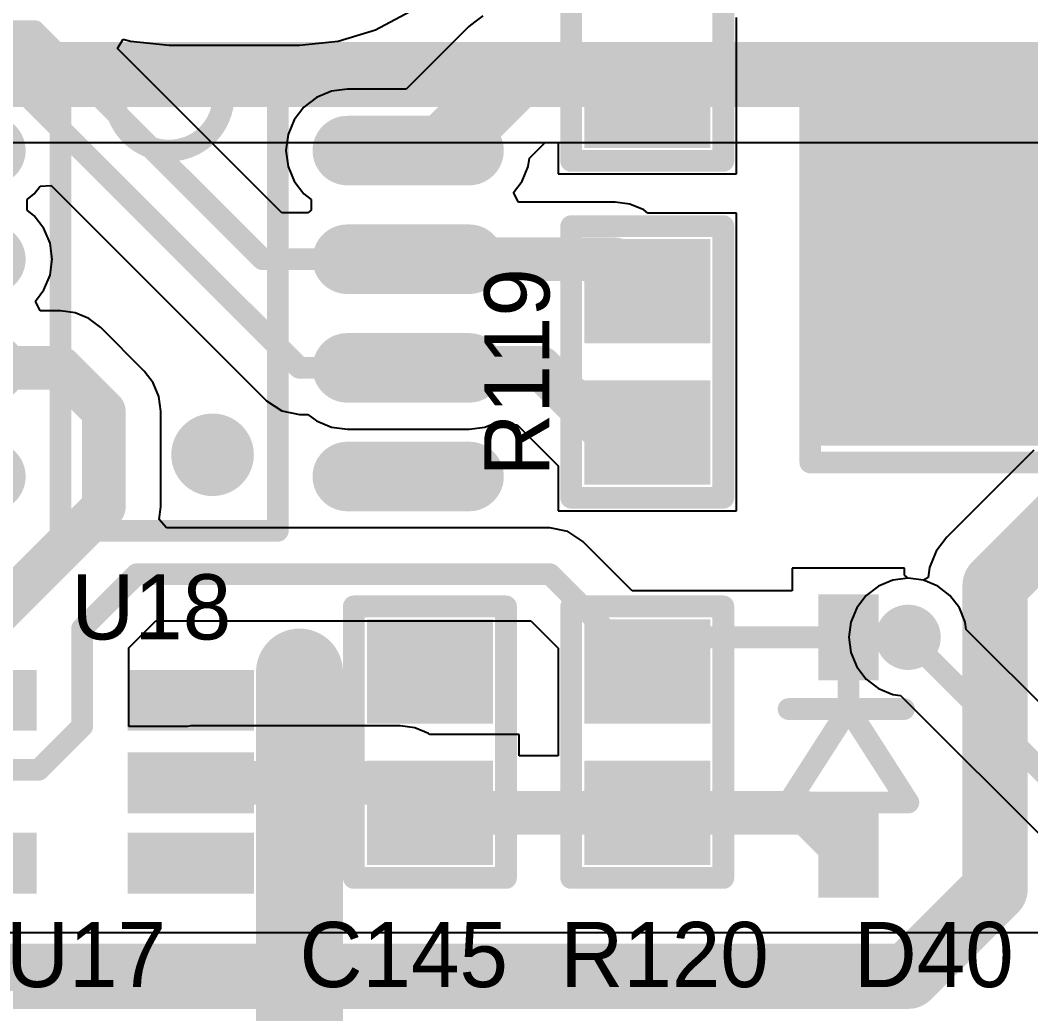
# Model space of a CAD drawing. Extents: x 1012 to 1122, y 1012 to 1122.
# Drawn here: x 1021.88 to 1033.69, y 1091.25 to 1102.87 of the extents above; entities that cross this region are included whole.
import ezdxf

# ---------------------------------------------------------------- set-up
doc = ezdxf.new("R2010")
doc.units = 0
doc.layers.get('0').update_dxf_attribs({"linetype": 'CONTINUOUS'})
for name, color, linetype in [('BOTTOMLAYER', 5, 'CONTINUOUS'), ('BOTTOMSOLDER', 6, 'CONTINUOUS'), ('MULTILAYER', 9, 'CONTINUOUS'), ('TOPLAYER', 1, 'CONTINUOUS'), ('TOPOVERLAY', 2, 'CONTINUOUS'), ('TOPPASTE', 8, 'CONTINUOUS'), ('TOPSOLDER', 216, 'CONTINUOUS')]:
    doc.layers.add(name, color=color, linetype=linetype)

# ---------------------------------------------------------------- blocks, each defined once
blk = doc.blocks.new('CC0603_9')
at = {"layer": 'TOPLAYER'}
for points in [[(-0.508, -0.635), (0.508, -0.635), (-0.508, 0.635), (0.508, 0.635)], [(1.143, -0.635), (2.159, -0.635), (1.143, 0.635), (2.159, 0.635)]]:
    blk.add_solid(points, dxfattribs=at)
at = {"layer": 'TOPOVERLAY', "const_width": 0.254}
for points in [[(-0.508, 0.889), (-0.762, 0.889)], [(-0.762, -0.889), (-0.762, 0.889)], [(2.413, 0.889), (-0.508, 0.889)], [(2.413, -0.889), (2.413, 0.889)], [(2.413, -0.889), (-0.762, -0.889)]]:
    blk.add_lwpolyline(points, dxfattribs=at)
at = {"layer": 'TOPOVERLAY', "const_width": 0.127}
for points in [[(-0.8255, 0.889, 1), (-0.6985, 0.889, 1)], [(-0.8255, 0.889, 1), (-0.6985, 0.889, 1)], [(-0.5715, 0.889, 1), (-0.4445, 0.889, 1)], [(-0.5715, 0.889, 1), (-0.4445, 0.889, 1)], [(2.3495, 0.889, 1), (2.4765, 0.889, 1)], [(2.3495, 0.889, 1), (2.4765, 0.889, 1)], [(-0.8255, -0.889, 1), (-0.6985, -0.889, 1)], [(-0.8255, -0.889, 1), (-0.6985, -0.889, 1)], [(2.3495, -0.889, 1), (2.4765, -0.889, 1)], [(2.3495, -0.889, 1), (2.4765, -0.889, 1)]]:
    blk.add_lwpolyline(points, format="xyb", close=True, dxfattribs=at)
at = {"layer": 'TOPPASTE'}
for points in [[(-0.508, -0.635), (0.508, -0.635), (-0.508, 0.635), (0.508, 0.635)], [(1.143, -0.635), (2.159, -0.635), (1.143, 0.635), (2.159, 0.635)]]:
    blk.add_solid(points, dxfattribs=at)
at = {"layer": 'TOPSOLDER'}
for points in [[(-0.6096, -0.7366), (0.6096, -0.7366), (-0.6096, 0.7366), (0.6096, 0.7366)], [(1.0414, -0.7366), (2.2606, -0.7366), (1.0414, 0.7366), (2.2606, 0.7366)]]:
    blk.add_solid(points, dxfattribs=at)
blk = doc.blocks.new('CD7343_33')
at = {"layer": 'TOPLAYER'}
for points in [[(-1.5, -2), (1.5, -2), (-1.5, 2), (1.5, 2)], [(4.088, -2), (7.088, -2), (4.088, 2), (7.088, 2)]]:
    blk.add_solid(points, dxfattribs=at)
at = {"layer": 'TOPOVERLAY', "const_width": 0.254}
for points in [[(-1.397, 2.3), (-1.905, 1.792)], [(1.651, 2.3), (-1.397, 2.3)], [(7.239, 2.3), (4.064, 2.3)], [(7.239, 2.3), (7.239, -2.3)], [(-1.905, 1.792), (-1.905, -1.792)], [(3.302, 1.27), (2.032, 0)], [(3.429, -1.397), (2.032, 0)], [(-1.397, -2.3), (-1.905, -1.792)], [(1.651, -2.3), (-1.397, -2.3)], [(7.239, -2.3), (4.064, -2.3)]]:
    blk.add_lwpolyline(points, dxfattribs=at)
at = {"layer": 'TOPOVERLAY', "const_width": 0.127}
for points in [[(-1.46, 2.3, 1), (-1.333, 2.3, 1)], [(-1.46, 2.3, 1), (-1.333, 2.3, 1)], [(1.587, 2.3, 1), (1.714, 2.3, 1)], [(4, 2.3, 1), (4.128, 2.3, 1)], [(7.176, 2.3, 1), (7.302, 2.3, 1)], [(7.176, 2.3, 1), (7.302, 2.3, 1)], [(-1.968, 1.792, 1), (-1.841, 1.792, 1)], [(-1.968, 1.792, 1), (-1.841, 1.792, 1)], [(3.239, 1.27, 1), (3.365, 1.27, 1)], [(1.968, 0, 1), (2.095, 0, 1)], [(1.968, 0, 1), (2.095, 0, 1)], [(3.365, -1.397, 1), (3.493, -1.397, 1)], [(-1.968, -1.792, 1), (-1.841, -1.792, 1)], [(-1.968, -1.792, 1), (-1.841, -1.792, 1)], [(-1.46, -2.3, 1), (-1.333, -2.3, 1)], [(-1.46, -2.3, 1), (-1.333, -2.3, 1)], [(1.587, -2.3, 1), (1.714, -2.3, 1)], [(4, -2.3, 1), (4.128, -2.3, 1)], [(7.176, -2.3, 1), (7.302, -2.3, 1)], [(7.176, -2.3, 1), (7.302, -2.3, 1)]]:
    blk.add_lwpolyline(points, format="xyb", close=True, dxfattribs=at)
at = {"layer": 'TOPPASTE'}
for points in [[(-1.5, -2), (1.5, -2), (-1.5, 2), (1.5, 2)], [(4.088, -2), (7.088, -2), (4.088, 2), (7.088, 2)]]:
    blk.add_solid(points, dxfattribs=at)
at = {"layer": 'TOPSOLDER'}
for points in [[(-1.602, -2.102), (1.602, -2.102), (-1.602, 2.102), (1.602, 2.102)], [(3.986, -2.102), (7.19, -2.102), (3.986, 2.102), (7.19, 2.102)]]:
    blk.add_solid(points, dxfattribs=at)
blk = doc.blocks.new('CC0603_95')
at = {"layer": 'TOPLAYER'}
for points in [[(-0.508, -0.635), (0.508, -0.635), (-0.508, 0.635), (0.508, 0.635)], [(1.143, -0.635), (2.159, -0.635), (1.143, 0.635), (2.159, 0.635)]]:
    blk.add_solid(points, dxfattribs=at)
at = {"layer": 'TOPOVERLAY', "const_width": 0.254}
for points in [[(-0.762, 0.889), (-0.762, -0.889)], [(-0.762, 0.889), (-0.508, 0.889)], [(-0.508, 0.889), (2.413, 0.889)], [(2.413, 0.889), (2.413, -0.889)], [(-0.762, -0.889), (2.413, -0.889)]]:
    blk.add_lwpolyline(points, dxfattribs=at)
at = {"layer": 'TOPOVERLAY', "const_width": 0.127}
for points in [[(-0.8255, 0.889, 1), (-0.6985, 0.889, 1)], [(-0.8255, 0.889, 1), (-0.6985, 0.889, 1)], [(-0.5715, 0.889, 1), (-0.4445, 0.889, 1)], [(-0.5715, 0.889, 1), (-0.4445, 0.889, 1)], [(2.3495, 0.889, 1), (2.4765, 0.889, 1)], [(2.3495, 0.889, 1), (2.4765, 0.889, 1)], [(-0.8255, -0.889, 1), (-0.6985, -0.889, 1)], [(-0.8255, -0.889, 1), (-0.6985, -0.889, 1)], [(2.3495, -0.889, 1), (2.4765, -0.889, 1)], [(2.3495, -0.889, 1), (2.4765, -0.889, 1)]]:
    blk.add_lwpolyline(points, format="xyb", close=True, dxfattribs=at)
at = {"layer": 'TOPPASTE'}
for points in [[(-0.508, -0.635), (0.508, -0.635), (-0.508, 0.635), (0.508, 0.635)], [(1.143, -0.635), (2.159, -0.635), (1.143, 0.635), (2.159, 0.635)]]:
    blk.add_solid(points, dxfattribs=at)
at = {"layer": 'TOPSOLDER'}
for points in [[(-0.6096, -0.7366), (0.6096, -0.7366), (-0.6096, 0.7366), (0.6096, 0.7366)], [(1.0414, -0.7366), (2.2606, -0.7366), (1.0414, 0.7366), (2.2606, 0.7366)]]:
    blk.add_solid(points, dxfattribs=at)
blk = doc.blocks.new('SOD323_104')
at = {"layer": 'TOPLAYER'}
for points in [[(-0.4, -0.25), (0.4, -0.25), (-0.4, 0.25), (0.4, 0.25)], [(2.14, 0.25), (2.14, -0.25), (2.94, 0.25), (2.94, -0.25)]]:
    blk.add_solid(points, dxfattribs=at)
at = {"layer": 'TOPOVERLAY', "const_width": 0.254}
for points in [[(0.61, 0.7), (0.61, -0.7)], [(0.61, 0.7), (1.702, 0)], [(1.702, 0.7), (1.702, -0.649)], [(1.702, 0), (0.61, -0.7)], [(1.702, 0), (2.007, 0)]]:
    blk.add_lwpolyline(points, dxfattribs=at)
at = {"layer": 'TOPOVERLAY', "const_width": 0.127}
for points in [[(0.546, 0.7, 1), (0.673, 0.7, 1)], [(0.546, 0.7, 1), (0.673, 0.7, 1)], [(1.638, 0.7, 1), (1.765, 0.7, 1)], [(1.638, 0, 1), (1.765, 0, 1)], [(1.638, 0, 1), (1.765, 0, 1)], [(1.638, 0, 1), (1.765, 0, 1)], [(1.943, 0, 1), (2.07, 0, 1)], [(0.546, -0.7, 1), (0.673, -0.7, 1)], [(0.546, -0.7, 1), (0.673, -0.7, 1)], [(1.638, -0.649, 1), (1.765, -0.649, 1)]]:
    blk.add_lwpolyline(points, format="xyb", close=True, dxfattribs=at)
at = {"layer": 'TOPPASTE'}
for points in [[(-0.4, -0.25), (0.4, -0.25), (-0.4, 0.25), (0.4, 0.25)], [(2.14, 0.25), (2.14, -0.25), (2.94, 0.25), (2.94, -0.25)]]:
    blk.add_solid(points, dxfattribs=at)
at = {"layer": 'TOPSOLDER'}
for points in [[(-0.502, -0.352), (0.502, -0.352), (-0.502, 0.352), (0.502, 0.352)], [(2.038, 0.352), (2.038, -0.352), (3.042, 0.352), (3.042, -0.352)]]:
    blk.add_solid(points, dxfattribs=at)
blk = doc.blocks.new('CC0603_217')
at = {"layer": 'TOPLAYER'}
for points in [[(-0.508, -0.635), (0.508, -0.635), (-0.508, 0.635), (0.508, 0.635)], [(1.143, -0.635), (2.159, -0.635), (1.143, 0.635), (2.159, 0.635)]]:
    blk.add_solid(points, dxfattribs=at)
at = {"layer": 'TOPOVERLAY', "const_width": 0.254}
for points in [[(-0.762, 0.889), (-0.762, -0.889)], [(-0.762, 0.889), (-0.508, 0.889)], [(-0.508, 0.889), (2.413, 0.889)], [(2.413, 0.889), (2.413, -0.889)], [(-0.762, -0.889), (2.413, -0.889)]]:
    blk.add_lwpolyline(points, dxfattribs=at)
at = {"layer": 'TOPOVERLAY', "const_width": 0.127}
for points in [[(-0.8255, 0.889, 1), (-0.6985, 0.889, 1)], [(-0.8255, 0.889, 1), (-0.6985, 0.889, 1)], [(-0.5715, 0.889, 1), (-0.4445, 0.889, 1)], [(-0.5715, 0.889, 1), (-0.4445, 0.889, 1)], [(2.3495, 0.889, 1), (2.4765, 0.889, 1)], [(2.3495, 0.889, 1), (2.4765, 0.889, 1)], [(-0.8255, -0.889, 1), (-0.6985, -0.889, 1)], [(-0.8255, -0.889, 1), (-0.6985, -0.889, 1)], [(2.3495, -0.889, 1), (2.4765, -0.889, 1)], [(2.3495, -0.889, 1), (2.4765, -0.889, 1)]]:
    blk.add_lwpolyline(points, format="xyb", close=True, dxfattribs=at)
at = {"layer": 'TOPPASTE'}
for points in [[(-0.508, -0.635), (0.508, -0.635), (-0.508, 0.635), (0.508, 0.635)], [(1.143, -0.635), (2.159, -0.635), (1.143, 0.635), (2.159, 0.635)]]:
    blk.add_solid(points, dxfattribs=at)
at = {"layer": 'TOPSOLDER'}
for points in [[(-0.6096, -0.7366), (0.6096, -0.7366), (-0.6096, 0.7366), (0.6096, 0.7366)], [(1.0414, -0.7366), (2.2606, -0.7366), (1.0414, 0.7366), (2.2606, 0.7366)]]:
    blk.add_solid(points, dxfattribs=at)
blk = doc.blocks.new('CC0603_218')
at = {"layer": 'TOPLAYER'}
for points in [[(-0.508, -0.635), (0.508, -0.635), (-0.508, 0.635), (0.508, 0.635)], [(1.143, -0.635), (2.159, -0.635), (1.143, 0.635), (2.159, 0.635)]]:
    blk.add_solid(points, dxfattribs=at)
at = {"layer": 'TOPOVERLAY', "const_width": 0.254}
for points in [[(-0.762, -0.889), (-0.762, 0.889)], [(-0.508, 0.889), (-0.762, 0.889)], [(2.413, 0.889), (-0.508, 0.889)], [(2.413, -0.889), (2.413, 0.889)], [(2.413, -0.889), (-0.762, -0.889)]]:
    blk.add_lwpolyline(points, dxfattribs=at)
at = {"layer": 'TOPOVERLAY', "const_width": 0.127}
for points in [[(-0.8255, 0.889, 1), (-0.6985, 0.889, 1)], [(-0.8255, 0.889, 1), (-0.6985, 0.889, 1)], [(-0.5715, 0.889, 1), (-0.4445, 0.889, 1)], [(-0.5715, 0.889, 1), (-0.4445, 0.889, 1)], [(2.3495, 0.889, 1), (2.4765, 0.889, 1)], [(2.3495, 0.889, 1), (2.4765, 0.889, 1)], [(-0.8255, -0.889, 1), (-0.6985, -0.889, 1)], [(-0.8255, -0.889, 1), (-0.6985, -0.889, 1)], [(2.3495, -0.889, 1), (2.4765, -0.889, 1)], [(2.3495, -0.889, 1), (2.4765, -0.889, 1)]]:
    blk.add_lwpolyline(points, format="xyb", close=True, dxfattribs=at)
at = {"layer": 'TOPPASTE'}
for points in [[(-0.508, -0.635), (0.508, -0.635), (-0.508, 0.635), (0.508, 0.635)], [(1.143, -0.635), (2.159, -0.635), (1.143, 0.635), (2.159, 0.635)]]:
    blk.add_solid(points, dxfattribs=at)
at = {"layer": 'TOPSOLDER'}
for points in [[(-0.6096, -0.7366), (0.6096, -0.7366), (-0.6096, 0.7366), (0.6096, 0.7366)], [(1.0414, -0.7366), (2.2606, -0.7366), (1.0414, 0.7366), (2.2606, 0.7366)]]:
    blk.add_solid(points, dxfattribs=at)
blk = doc.blocks.new('SOT_23_5_245')
at = {"layer": 'TOPLAYER'}
for points in [[(-2.159, -0.635), (-1.651, -0.635), (-2.159, 0.635), (-1.651, 0.635)], [(-1.1938, -0.635), (-0.6858, -0.635), (-1.1938, 0.635), (-0.6858, 0.635)], [(-0.254, -0.635), (0.254, -0.635), (-0.254, 0.635), (0.254, 0.635)], [(-2.159, -3.175), (-1.651, -3.175), (-2.159, -1.905), (-1.651, -1.905)], [(-0.254, -3.175), (0.254, -3.175), (-0.254, -1.905), (0.254, -1.905)]]:
    blk.add_solid(points, dxfattribs=at)
at = {"layer": 'TOPOVERLAY', "const_width": 0.3048}
blk.add_lwpolyline([(-0.762, -2.667), (-1.143, -2.667)], dxfattribs=at)
at = {"layer": 'TOPOVERLAY', "const_width": 0.1524}
for points in [[(-1.2192, -2.667, 1), (-1.0668, -2.667, 1)], [(-0.8382, -2.667, 1), (-0.6858, -2.667, 1)]]:
    blk.add_lwpolyline(points, format="xyb", close=True, dxfattribs=at)
at = {"layer": 'TOPPASTE'}
for points in [[(-2.159, -0.635), (-1.651, -0.635), (-2.159, 0.635), (-1.651, 0.635)], [(-1.1938, -0.635), (-0.6858, -0.635), (-1.1938, 0.635), (-0.6858, 0.635)], [(-0.254, -0.635), (0.254, -0.635), (-0.254, 0.635), (0.254, 0.635)], [(-2.159, -3.175), (-1.651, -3.175), (-2.159, -1.905), (-1.651, -1.905)], [(-0.254, -3.175), (0.254, -3.175), (-0.254, -1.905), (0.254, -1.905)]]:
    blk.add_solid(points, dxfattribs=at)
at = {"layer": 'TOPSOLDER'}
for points in [[(-2.2606, -0.7366), (-1.5494, -0.7366), (-2.2606, 0.7366), (-1.5494, 0.7366)], [(-1.2954, -0.7366), (-0.5842, -0.7366), (-1.2954, 0.7366), (-0.5842, 0.7366)], [(-0.3556, -0.7366), (0.3556, -0.7366), (-0.3556, 0.7366), (0.3556, 0.7366)], [(-2.2606, -3.2766), (-1.5494, -3.2766), (-2.2606, -1.8034), (-1.5494, -1.8034)], [(-0.3556, -3.2766), (0.3556, -3.2766), (-0.3556, -1.8034), (0.3556, -1.8034)]]:
    blk.add_solid(points, dxfattribs=at)
blk = doc.blocks.new('SO_8_246')
at = {"layer": 'TOPLAYER', "const_width": 0.6096}
for points in [[(0.7112, 0), (-0.7112, 0)], [(6.2992, 0), (4.8768, 0)], [(0.7112, -1.27), (-0.7112, -1.27)], [(6.2992, -1.27), (4.8768, -1.27)], [(0.7112, -2.54), (-0.7112, -2.54)], [(6.2992, -2.54), (4.8768, -2.54)], [(0.7112, -3.81), (-0.7112, -3.81)], [(6.2992, -3.81), (4.8768, -3.81)]]:
    blk.add_lwpolyline(points, dxfattribs=at)
at = {"layer": 'TOPLAYER', "const_width": 0.3048}
for points in [[(-0.8636, 0, 1), (-0.5588, 0, 1)], [(0.5588, 0, 1), (0.8636, 0, 1)], [(4.7244, 0, 1), (5.0292, 0, 1)], [(6.1468, 0, 1), (6.4516, 0, 1)], [(-0.8636, -1.27, 1), (-0.5588, -1.27, 1)], [(0.5588, -1.27, 1), (0.8636, -1.27, 1)], [(4.7244, -1.27, 1), (5.0292, -1.27, 1)], [(6.1468, -1.27, 1), (6.4516, -1.27, 1)], [(-0.8636, -2.54, 1), (-0.5588, -2.54, 1)], [(0.5588, -2.54, 1), (0.8636, -2.54, 1)], [(4.7244, -2.54, 1), (5.0292, -2.54, 1)], [(6.1468, -2.54, 1), (6.4516, -2.54, 1)], [(-0.8636, -3.81, 1), (-0.5588, -3.81, 1)], [(0.5588, -3.81, 1), (0.8636, -3.81, 1)], [(4.7244, -3.81, 1), (5.0292, -3.81, 1)], [(6.1468, -3.81, 1), (6.4516, -3.81, 1)]]:
    blk.add_lwpolyline(points, format="xyb", close=True, dxfattribs=at)
at = {"layer": 'TOPOVERLAY', "const_width": 0.254}
for points in [[(1.524, -4.445), (1.524, 0.635)], [(1.524, 0.635), (2.159, 0.635)], [(3.429, 0.635), (4.064, 0.635)], [(4.064, -4.445), (4.064, 0.635)], [(1.524, -4.445), (4.064, -4.445)]]:
    blk.add_lwpolyline(points, dxfattribs=at)
at = {"layer": 'TOPOVERLAY', "const_width": 0.127}
for points in [[(1.4605, 0.635, 1), (1.5875, 0.635, 1)], [(1.4605, 0.635, 1), (1.5875, 0.635, 1)], [(2.0955, 0.635, 1), (2.2225, 0.635, 1)], [(2.0955, 0.635, 1), (2.2225, 0.635, 1)], [(3.3655, 0.635, 1), (3.4925, 0.635, 1)], [(3.3655, 0.635, 1), (3.4925, 0.635, 1)], [(4.0005, 0.635, 1), (4.1275, 0.635, 1)], [(4.0005, 0.635, 1), (4.1275, 0.635, 1)], [(1.4605, -4.445, 1), (1.5875, -4.445, 1)], [(1.4605, -4.445, 1), (1.5875, -4.445, 1)], [(4.0005, -4.445, 1), (4.1275, -4.445, 1)], [(4.0005, -4.445, 1), (4.1275, -4.445, 1)]]:
    blk.add_lwpolyline(points, format="xyb", close=True, dxfattribs=at)
at = {"layer": 'TOPOVERLAY', "const_width": 0.254}
blk.add_lwpolyline([(3.429, 0.635, -1), (2.159, 0.635)], format="xyb", dxfattribs=at)
at = {"layer": 'TOPPASTE', "const_width": 0.6096}
for points in [[(0.7112, 0), (-0.7112, 0)], [(6.2992, 0), (4.8768, 0)], [(0.7112, -1.27), (-0.7112, -1.27)], [(6.2992, -1.27), (4.8768, -1.27)], [(0.7112, -2.54), (-0.7112, -2.54)], [(6.2992, -2.54), (4.8768, -2.54)], [(0.7112, -3.81), (-0.7112, -3.81)], [(6.2992, -3.81), (4.8768, -3.81)]]:
    blk.add_lwpolyline(points, dxfattribs=at)
at = {"layer": 'TOPPASTE', "const_width": 0.3048}
for points in [[(-0.8636, 0, 1), (-0.5588, 0, 1)], [(0.5588, 0, 1), (0.8636, 0, 1)], [(4.7244, 0, 1), (5.0292, 0, 1)], [(6.1468, 0, 1), (6.4516, 0, 1)], [(-0.8636, -1.27, 1), (-0.5588, -1.27, 1)], [(0.5588, -1.27, 1), (0.8636, -1.27, 1)], [(4.7244, -1.27, 1), (5.0292, -1.27, 1)], [(6.1468, -1.27, 1), (6.4516, -1.27, 1)], [(-0.8636, -2.54, 1), (-0.5588, -2.54, 1)], [(0.5588, -2.54, 1), (0.8636, -2.54, 1)], [(4.7244, -2.54, 1), (5.0292, -2.54, 1)], [(6.1468, -2.54, 1), (6.4516, -2.54, 1)], [(-0.8636, -3.81, 1), (-0.5588, -3.81, 1)], [(0.5588, -3.81, 1), (0.8636, -3.81, 1)], [(4.7244, -3.81, 1), (5.0292, -3.81, 1)], [(6.1468, -3.81, 1), (6.4516, -3.81, 1)]]:
    blk.add_lwpolyline(points, format="xyb", close=True, dxfattribs=at)
at = {"layer": 'TOPSOLDER', "const_width": 0.8128}
for points in [[(0.7112, 0), (-0.7112, 0)], [(6.2992, 0), (4.8768, 0)], [(0.7112, -1.27), (-0.7112, -1.27)], [(6.2992, -1.27), (4.8768, -1.27)], [(0.7112, -2.54), (-0.7112, -2.54)], [(6.2992, -2.54), (4.8768, -2.54)], [(0.7112, -3.81), (-0.7112, -3.81)], [(6.2992, -3.81), (4.8768, -3.81)]]:
    blk.add_lwpolyline(points, dxfattribs=at)
at = {"layer": 'TOPSOLDER', "const_width": 0.4064}
for points in [[(-0.9144, 0, 1), (-0.508, 0, 1)], [(0.508, 0, 1), (0.9144, 0, 1)], [(4.6736, 0, 1), (5.08, 0, 1)], [(6.096, 0, 1), (6.5024, 0, 1)], [(-0.9144, -1.27, 1), (-0.508, -1.27, 1)], [(0.508, -1.27, 1), (0.9144, -1.27, 1)], [(4.6736, -1.27, 1), (5.08, -1.27, 1)], [(6.096, -1.27, 1), (6.5024, -1.27, 1)], [(-0.9144, -2.54, 1), (-0.508, -2.54, 1)], [(0.508, -2.54, 1), (0.9144, -2.54, 1)], [(4.6736, -2.54, 1), (5.08, -2.54, 1)], [(6.096, -2.54, 1), (6.5024, -2.54, 1)], [(-0.9144, -3.81, 1), (-0.508, -3.81, 1)], [(0.508, -3.81, 1), (0.9144, -3.81, 1)], [(4.6736, -3.81, 1), (5.08, -3.81, 1)], [(6.096, -3.81, 1), (6.5024, -3.81, 1)]]:
    blk.add_lwpolyline(points, format="xyb", close=True, dxfattribs=at)

msp = doc.modelspace()

# ---------------------------------------------------------------- linework, layer by layer
at = {"layer": 'BOTTOMLAYER'}
for p, q in [((1021.561, 1101.439), (1062.228, 1101.439)), ((1032.077, 1096.323), (1031.91, 1096.253)), ((1032.256, 1096.346), (1032.077, 1096.323)), ((1032.435, 1096.323), (1032.256, 1096.346)), ((1032.602, 1096.253), (1032.435, 1096.323)), ((1031.91, 1096.253), (1031.767, 1096.144)), ((1032.745, 1096.144), (1032.602, 1096.253)), ((1031.767, 1096.144), (1031.657, 1096)), ((1032.855, 1096), (1032.745, 1096.144)), ((1031.657, 1096), (1031.588, 1095.833)), ((1032.924, 1095.833), (1032.855, 1096)), ((1031.588, 1095.833), (1031.564, 1095.654)), ((1032.936, 1095.744), (1032.924, 1095.833)), ((1036.48, 1092.2), (1032.936, 1095.744)), ((1031.564, 1095.654), (1031.588, 1095.475)), ((1031.588, 1095.475), (1031.657, 1095.309)), ((1031.657, 1095.309), (1031.767, 1095.165)), ((1031.767, 1095.165), (1031.91, 1095.055)), ((1031.91, 1095.055), (1032.077, 1094.986)), ((1032.077, 1094.986), (1032.167, 1094.974)), ((1032.167, 1094.974), (1034.824, 1092.317)), ((1034.775, 1092.2), (1017.763, 1092.2))]:
    msp.add_line(p, q, dxfattribs=at)
for points, const_width in [([(1021.232, 1102.233), (1062.228, 1102.233)], 0.762), ([(1025.144, 1090.168), (1025.144, 1095.248)], 1.016), ([(1032.256, 1095.654), (1048.918, 1078.992)], 0.254)]:
    msp.add_lwpolyline(points, dxfattribs=dict(at, const_width=const_width))
for points, const_width in [([(1027.544, 1102.233, 1), (1027.824, 1102.233, 1)], 0.279), ([(1023.938, 1097.788, 1), (1024.319, 1097.788, 1)], 0.381), ([(1032.116, 1095.654, 1), (1032.396, 1095.654, 1)], 0.279), ([(1024.89, 1095.248, 1), (1025.398, 1095.248, 1)], 0.508), ([(1032.193, 1095.654, 1), (1032.32, 1095.654, 1)], 0.127), ([(1024.954, 1095.248, 1), (1025.334, 1095.248, 1)], 0.381)]:
    msp.add_lwpolyline(points, format="xyb", close=True, dxfattribs=dict(at, const_width=const_width))
at = {"layer": 'BOTTOMSOLDER'}
for points, const_width in [([(1027.494, 1102.233, 1), (1027.874, 1102.233, 1)], 0.381), ([(1023.887, 1097.788, 1), (1024.369, 1097.788, 1)], 0.483), ([(1032.065, 1095.654, 1), (1032.447, 1095.654, 1)], 0.381), ([(1024.903, 1095.248, 1), (1025.385, 1095.248, 1)], 0.483)]:
    msp.add_lwpolyline(points, format="xyb", close=True, dxfattribs=dict(at, const_width=const_width))
at = {"layer": 'MULTILAYER'}
for points, const_width in [([(1027.544, 1102.233, 1), (1027.824, 1102.233, 1)], 0.279), ([(1023.938, 1097.788, 1), (1024.319, 1097.788, 1)], 0.381), ([(1032.116, 1095.654, 1), (1032.396, 1095.654, 1)], 0.279), ([(1024.954, 1095.248, 1), (1025.334, 1095.248, 1)], 0.381)]:
    msp.add_lwpolyline(points, format="xyb", close=True, dxfattribs=dict(at, const_width=const_width))
at = {"layer": 'TOPLAYER'}
for p, q in [((1026.033, 1102.754), (1026.434, 1102.969)), ((1027.287, 1102.921), (1027.194, 1102.849)), ((1030.249, 1101.071), (1030.249, 1102.9)), ((1027.122, 1102.795), (1026.389, 1102.061)), ((1027.194, 1102.849), (1027.122, 1102.795)), ((1027.122, 1102.795), (1027.122, 1102.795)), ((1025.597, 1102.622), (1026.033, 1102.754)), ((1023.016, 1102.539), (1023.082, 1102.648)), ((1023.082, 1102.648), (1023.167, 1102.622)), ((1023.167, 1102.622), (1023.62, 1102.577)), ((1023.62, 1102.577), (1025.144, 1102.577)), ((1025.144, 1102.577), (1025.597, 1102.622)), ((1025.144, 1102.577), (1025.144, 1102.577)), ((1024.937, 1100.618), (1023.016, 1102.539)), ((1025.344, 1101.965), (1025.196, 1101.851)), ((1025.517, 1102.037), (1025.344, 1101.965)), ((1025.703, 1102.061), (1025.517, 1102.037)), ((1026.389, 1102.061), (1025.703, 1102.061)), ((1025.196, 1101.851), (1025.082, 1101.703)), ((1025.082, 1101.703), (1025.01, 1101.53)), ((1025.01, 1101.53), (1024.985, 1101.344)), ((1027.831, 1101.257), (1028.013, 1101.439)), ((1028.013, 1101.439), (1028.167, 1101.439)), ((1028.167, 1101.439), (1028.167, 1101.071)), ((1024.985, 1101.344), (1025.01, 1101.158)), ((1027.818, 1101.158), (1027.831, 1101.257)), ((1025.01, 1101.158), (1025.082, 1100.985)), ((1027.746, 1100.985), (1027.818, 1101.158)), ((1028.167, 1101.071), (1030.249, 1101.071)), ((1022.044, 1100.837), (1022.115, 1100.929)), ((1022.115, 1100.929), (1022.242, 1100.937)), ((1022.242, 1100.937), (1024.759, 1098.419)), ((1025.082, 1100.985), (1025.196, 1100.837)), ((1027.646, 1100.854), (1027.746, 1100.985)), ((1021.961, 1100.773), (1022.044, 1100.837)), ((1025.196, 1100.837), (1025.279, 1100.773)), ((1027.702, 1100.74), (1027.646, 1100.854)), ((1021.961, 1100.646), (1021.961, 1100.773)), ((1025.279, 1100.773), (1025.279, 1100.646)), ((1028.833, 1100.74), (1027.702, 1100.74)), ((1029.006, 1100.717), (1028.833, 1100.74)), ((1028.833, 1100.74), (1028.833, 1100.74)), ((1029.166, 1100.651), (1029.006, 1100.717)), ((1022.044, 1100.581), (1021.961, 1100.646)), ((1022.158, 1100.433), (1022.044, 1100.581)), ((1025.243, 1100.618), (1024.937, 1100.618)), ((1025.279, 1100.646), (1025.243, 1100.618)), ((1029.215, 1100.614), (1029.166, 1100.651)), ((1030.249, 1100.614), (1029.215, 1100.614)), ((1030.249, 1098.785), (1030.249, 1100.614)), ((1022.23, 1100.26), (1022.158, 1100.433)), ((1022.255, 1100.074), (1022.23, 1100.26)), ((1022.23, 1099.888), (1022.255, 1100.074)), ((1022.158, 1099.715), (1022.23, 1099.888)), ((1022.058, 1099.584), (1022.158, 1099.715)), ((1022.114, 1099.47), (1022.058, 1099.584)), ((1022.35, 1099.47), (1022.114, 1099.47)), ((1022.522, 1099.447), (1022.35, 1099.47)), ((1022.35, 1099.47), (1022.35, 1099.47)), ((1022.683, 1099.381), (1022.522, 1099.447)), ((1022.821, 1099.275), (1022.683, 1099.381)), ((1023.329, 1098.767), (1022.821, 1099.275)), ((1023.435, 1098.629), (1023.329, 1098.767)), ((1023.329, 1098.767), (1023.329, 1098.767)), ((1030.249, 1097.134), (1030.249, 1098.785)), ((1023.501, 1098.468), (1023.435, 1098.629)), ((1023.524, 1098.296), (1023.501, 1098.468)), ((1024.759, 1098.419), (1024.936, 1098.302)), ((1023.524, 1097.178), (1023.524, 1098.296)), ((1023.524, 1098.296), (1023.524, 1098.296)), ((1024.936, 1098.302), (1025.144, 1098.26)), ((1025.144, 1098.26), (1025.243, 1098.26)), ((1025.243, 1098.26), (1025.344, 1098.183)), ((1025.344, 1098.183), (1025.517, 1098.111)), ((1025.517, 1098.111), (1025.703, 1098.087)), ((1025.703, 1098.087), (1027.125, 1098.087)), ((1027.125, 1098.087), (1027.311, 1098.111)), ((1027.311, 1098.111), (1027.376, 1098.138)), ((1027.376, 1098.138), (1027.687, 1098.138)), ((1027.687, 1098.138), (1028.167, 1097.659)), ((1033.726, 1097.842), (1032.71, 1096.826)), ((1028.167, 1097.659), (1028.167, 1097.134)), ((1023.505, 1097.03), (1023.524, 1097.178)), ((1023.524, 1097.178), (1023.524, 1097.178)), ((1028.167, 1097.134), (1030.249, 1097.134)), ((1023.588, 1096.935), (1023.505, 1097.03)), ((1028.071, 1096.935), (1023.588, 1096.935)), ((1028.28, 1096.893), (1028.071, 1096.935)), ((1028.456, 1096.776), (1028.28, 1096.893)), ((1029.033, 1096.198), (1028.456, 1096.776)), ((1032.71, 1096.826), (1032.584, 1096.661)), ((1032.584, 1096.661), (1032.505, 1096.47)), ((1032.215, 1096.461), (1030.903, 1096.461)), ((1030.903, 1096.461), (1030.903, 1096.198)), ((1032.215, 1096.382), (1032.215, 1096.461)), ((1032.505, 1096.47), (1032.49, 1096.354)), ((1032.256, 1096.346), (1032.215, 1096.382)), ((1032.435, 1096.323), (1032.256, 1096.346)), ((1032.49, 1096.354), (1032.435, 1096.323)), ((1030.903, 1096.198), (1029.033, 1096.198)), ((1023.148, 1095.531), (1023.464, 1095.847)), ((1023.464, 1095.847), (1027.846, 1095.847)), ((1027.846, 1095.847), (1028.167, 1095.527)), ((1023.148, 1094.613), (1023.148, 1095.531)), ((1028.167, 1095.527), (1028.167, 1094.34)), ((1023.831, 1094.613), (1023.148, 1094.613)), ((1023.874, 1094.619), (1023.831, 1094.613)), ((1026.319, 1094.619), (1023.874, 1094.619)), ((1026.491, 1094.596), (1026.319, 1094.619)), ((1026.319, 1094.619), (1026.319, 1094.619)), ((1026.652, 1094.529), (1026.491, 1094.596)), ((1026.667, 1094.518), (1026.652, 1094.529)), ((1027.709, 1094.518), (1026.667, 1094.518)), ((1027.709, 1094.27), (1027.709, 1094.518)), ((1028.167, 1094.34), (1028.167, 1094.27)), ((1028.167, 1094.27), (1027.709, 1094.27))]:
    msp.add_line(p, q, dxfattribs=at)
for points, const_width in [([(1015.817, 1102.741), (1022.045, 1102.741)], 0.254), ([(1022.045, 1102.741), (1024.712, 1100.074)], 0.254), ([(1026.795, 1101.344), (1027.684, 1102.233)], 0.762), ([(1027.684, 1102.233), (1028.96, 1102.233)], 0.762), ([(1028.96, 1102.233), (1029.208, 1101.985)], 0.762), ([(1021.715, 1102.233), (1025.144, 1098.804)], 0.254), ([(1026.414, 1101.344), (1026.795, 1101.344)], 0.508), ([(1026.414, 1100.074), (1028.833, 1100.074)], 0.508), ([(1028.833, 1100.074), (1029.208, 1099.699)], 0.508), ([(1024.712, 1100.074), (1026.414, 1100.074)], 0.254), ([(1020.826, 1098.804), (1022.35, 1098.804)], 0.508), ([(1022.35, 1098.804), (1022.858, 1098.296)], 0.508), ([(1026.414, 1098.804), (1027.963, 1098.804)], 0.508), ([(1027.963, 1098.804), (1028.719, 1098.048)], 0.508), ([(1025.144, 1098.804), (1026.414, 1098.804)], 0.254), ([(1022.858, 1097.178), (1022.858, 1098.296)], 0.508), ([(1028.719, 1098.048), (1029.208, 1098.048)], 0.508), ([(1033.272, 1096.264), (1034.288, 1097.28)], 0.762), ([(1021.334, 1095.654), (1022.858, 1097.178)], 0.508), ([(1033.272, 1092.708), (1033.272, 1096.264)], 0.762), ([(1022.604, 1095.756), (1023.239, 1096.391)], 0.254), ([(1023.239, 1096.391), (1028.071, 1096.391)], 0.254), ([(1028.071, 1096.391), (1028.808, 1095.654)], 0.254), ([(1022.604, 1094.613), (1022.604, 1095.756)], 0.254), ([(1028.808, 1095.654), (1032.256, 1095.654)], 0.254), ([(1022.096, 1094.105), (1022.604, 1094.613)], 0.254), ([(1020.547, 1094.105), (1022.096, 1094.105)], 0.254), ([(1023.874, 1093.953), (1026.319, 1093.953)], 0.508), ([(1026.319, 1093.953), (1026.668, 1093.603)], 0.508), ([(1026.668, 1093.603), (1031.07, 1093.603)], 0.508), ([(1031.07, 1093.603), (1031.559, 1093.114)], 0.508), ([(1032.256, 1091.692), (1033.272, 1092.708)], 0.762), ([(1016, 1091.692), (1032.256, 1091.692)], 0.762)]:
    msp.add_lwpolyline(points, dxfattribs=dict(at, const_width=const_width))
for points, const_width in [([(1021.982, 1102.741, 1), (1022.109, 1102.741, 1)], 0.127), ([(1021.982, 1102.741, 1), (1022.109, 1102.741, 1)], 0.127), ([(1027.494, 1102.233, 1), (1027.874, 1102.233, 1)], 0.381), ([(1027.494, 1102.233, 1), (1027.874, 1102.233, 1)], 0.381), ([(1028.77, 1102.233, 1), (1029.151, 1102.233, 1)], 0.381), ([(1028.77, 1102.233, 1), (1029.151, 1102.233, 1)], 0.381), ([(1027.544, 1102.233, 1), (1027.824, 1102.233, 1)], 0.279), ([(1029.017, 1101.985, 1), (1029.399, 1101.985, 1)], 0.381), ([(1026.604, 1101.344, 1), (1026.986, 1101.344, 1)], 0.381), ([(1026.287, 1101.344, 1), (1026.541, 1101.344, 1)], 0.254), ([(1026.668, 1101.344, 1), (1026.922, 1101.344, 1)], 0.254), ([(1026.287, 1100.074, 1), (1026.541, 1100.074, 1)], 0.254), ([(1028.706, 1100.074, 1), (1028.96, 1100.074, 1)], 0.254), ([(1028.706, 1100.074, 1), (1028.96, 1100.074, 1)], 0.254), ([(1024.649, 1100.074, 1), (1024.776, 1100.074, 1)], 0.127), ([(1024.649, 1100.074, 1), (1024.776, 1100.074, 1)], 0.127), ([(1026.351, 1100.074, 1), (1026.477, 1100.074, 1)], 0.127), ([(1029.081, 1099.699, 1), (1029.335, 1099.699, 1)], 0.254), ([(1022.223, 1098.804, 1), (1022.477, 1098.804, 1)], 0.254), ([(1022.223, 1098.804, 1), (1022.477, 1098.804, 1)], 0.254), ([(1026.287, 1098.804, 1), (1026.541, 1098.804, 1)], 0.254), ([(1027.836, 1098.804, 1), (1028.09, 1098.804, 1)], 0.254), ([(1027.836, 1098.804, 1), (1028.09, 1098.804, 1)], 0.254), ([(1025.081, 1098.804, 1), (1025.207, 1098.804, 1)], 0.127), ([(1025.081, 1098.804, 1), (1025.207, 1098.804, 1)], 0.127), ([(1026.351, 1098.804, 1), (1026.477, 1098.804, 1)], 0.127), ([(1022.731, 1098.296, 1), (1022.985, 1098.296, 1)], 0.254), ([(1022.731, 1098.296, 1), (1022.985, 1098.296, 1)], 0.254), ([(1028.592, 1098.048, 1), (1028.846, 1098.048, 1)], 0.254), ([(1028.592, 1098.048, 1), (1028.846, 1098.048, 1)], 0.254), ([(1029.081, 1098.048, 1), (1029.335, 1098.048, 1)], 0.254), ([(1023.938, 1097.788, 1), (1024.319, 1097.788, 1)], 0.381), ([(1022.731, 1097.178, 1), (1022.985, 1097.178, 1)], 0.254), ([(1022.731, 1097.178, 1), (1022.985, 1097.178, 1)], 0.254), ([(1033.082, 1096.264, 1), (1033.463, 1096.264, 1)], 0.381), ([(1033.082, 1096.264, 1), (1033.463, 1096.264, 1)], 0.381), ([(1023.176, 1096.391, 1), (1023.303, 1096.391, 1)], 0.127), ([(1023.176, 1096.391, 1), (1023.303, 1096.391, 1)], 0.127), ([(1028.008, 1096.391, 1), (1028.135, 1096.391, 1)], 0.127), ([(1028.008, 1096.391, 1), (1028.135, 1096.391, 1)], 0.127), ([(1032.116, 1095.654, 1), (1032.396, 1095.654, 1)], 0.279), ([(1022.54, 1095.756, 1), (1022.668, 1095.756, 1)], 0.127), ([(1022.54, 1095.756, 1), (1022.668, 1095.756, 1)], 0.127), ([(1028.745, 1095.654, 1), (1028.872, 1095.654, 1)], 0.127), ([(1028.745, 1095.654, 1), (1028.872, 1095.654, 1)], 0.127), ([(1032.193, 1095.654, 1), (1032.32, 1095.654, 1)], 0.127), ([(1024.954, 1095.248, 1), (1025.334, 1095.248, 1)], 0.381), ([(1022.54, 1094.613, 1), (1022.668, 1094.613, 1)], 0.127), ([(1022.54, 1094.613, 1), (1022.668, 1094.613, 1)], 0.127), ([(1022.033, 1094.105, 1), (1022.159, 1094.105, 1)], 0.127), ([(1022.033, 1094.105, 1), (1022.159, 1094.105, 1)], 0.127), ([(1023.747, 1093.953, 1), (1024.001, 1093.953, 1)], 0.254), ([(1026.192, 1093.953, 1), (1026.446, 1093.953, 1)], 0.254), ([(1026.192, 1093.953, 1), (1026.446, 1093.953, 1)], 0.254), ([(1026.541, 1093.603, 1), (1026.795, 1093.603, 1)], 0.254), ([(1026.541, 1093.603, 1), (1026.795, 1093.603, 1)], 0.254), ([(1030.943, 1093.603, 1), (1031.197, 1093.603, 1)], 0.254), ([(1030.943, 1093.603, 1), (1031.197, 1093.603, 1)], 0.254), ([(1031.432, 1093.114, 1), (1031.686, 1093.114, 1)], 0.254), ([(1033.082, 1092.708, 1), (1033.463, 1092.708, 1)], 0.381), ([(1033.082, 1092.708, 1), (1033.463, 1092.708, 1)], 0.381), ([(1032.065, 1091.692, 1), (1032.447, 1091.692, 1)], 0.381), ([(1032.065, 1091.692, 1), (1032.447, 1091.692, 1)], 0.381)]:
    msp.add_lwpolyline(points, format="xyb", close=True, dxfattribs=dict(at, const_width=const_width))
at = {"layer": 'TOPSOLDER'}
for points, const_width in [([(1027.494, 1102.233, 1), (1027.874, 1102.233, 1)], 0.381), ([(1023.887, 1097.788, 1), (1024.369, 1097.788, 1)], 0.483), ([(1032.065, 1095.654, 1), (1032.447, 1095.654, 1)], 0.381), ([(1024.903, 1095.248, 1), (1025.385, 1095.248, 1)], 0.483)]:
    msp.add_lwpolyline(points, format="xyb", close=True, dxfattribs=dict(at, const_width=const_width))

# ---------------------------------------------------------------- block references
for name, p, rotation in [('CC0603_95', (1029.208, 1101.985), 90), ('CD7343_33', (1038.352, 1099.998), 180), ('SO_8_246', (1020.826, 1101.344), 360), ('CC0603_217', (1029.208, 1098.048), 90), ('CC0603_9', (1026.668, 1095.254), 270), ('CC0603_218', (1029.208, 1095.254), 270), ('SOD323_104', (1031.559, 1093.114), 90), ('SOT_23_5_245', (1023.874, 1093.013), 270)]:
    msp.add_blockref(name, p, dxfattribs=dict(rotation=rotation))

# ---------------------------------------------------------------- texts
at = {"layer": 'TOPOVERLAY'}
msp.add_text('R119', height=0.762, rotation=90, dxfattribs=at).set_placement((1028.065, 1097.534))
for s, p in [('U18', (1022.477, 1095.629)), ('U17', (1021.715, 1091.565)), ('C145', (1025.144, 1091.565)), ('R120', (1028.192, 1091.565)), ('D40', (1031.621, 1091.565))]:
    msp.add_text(s, height=0.762, dxfattribs=at).set_placement(p)

doc.saveas('drawing.dxf')
